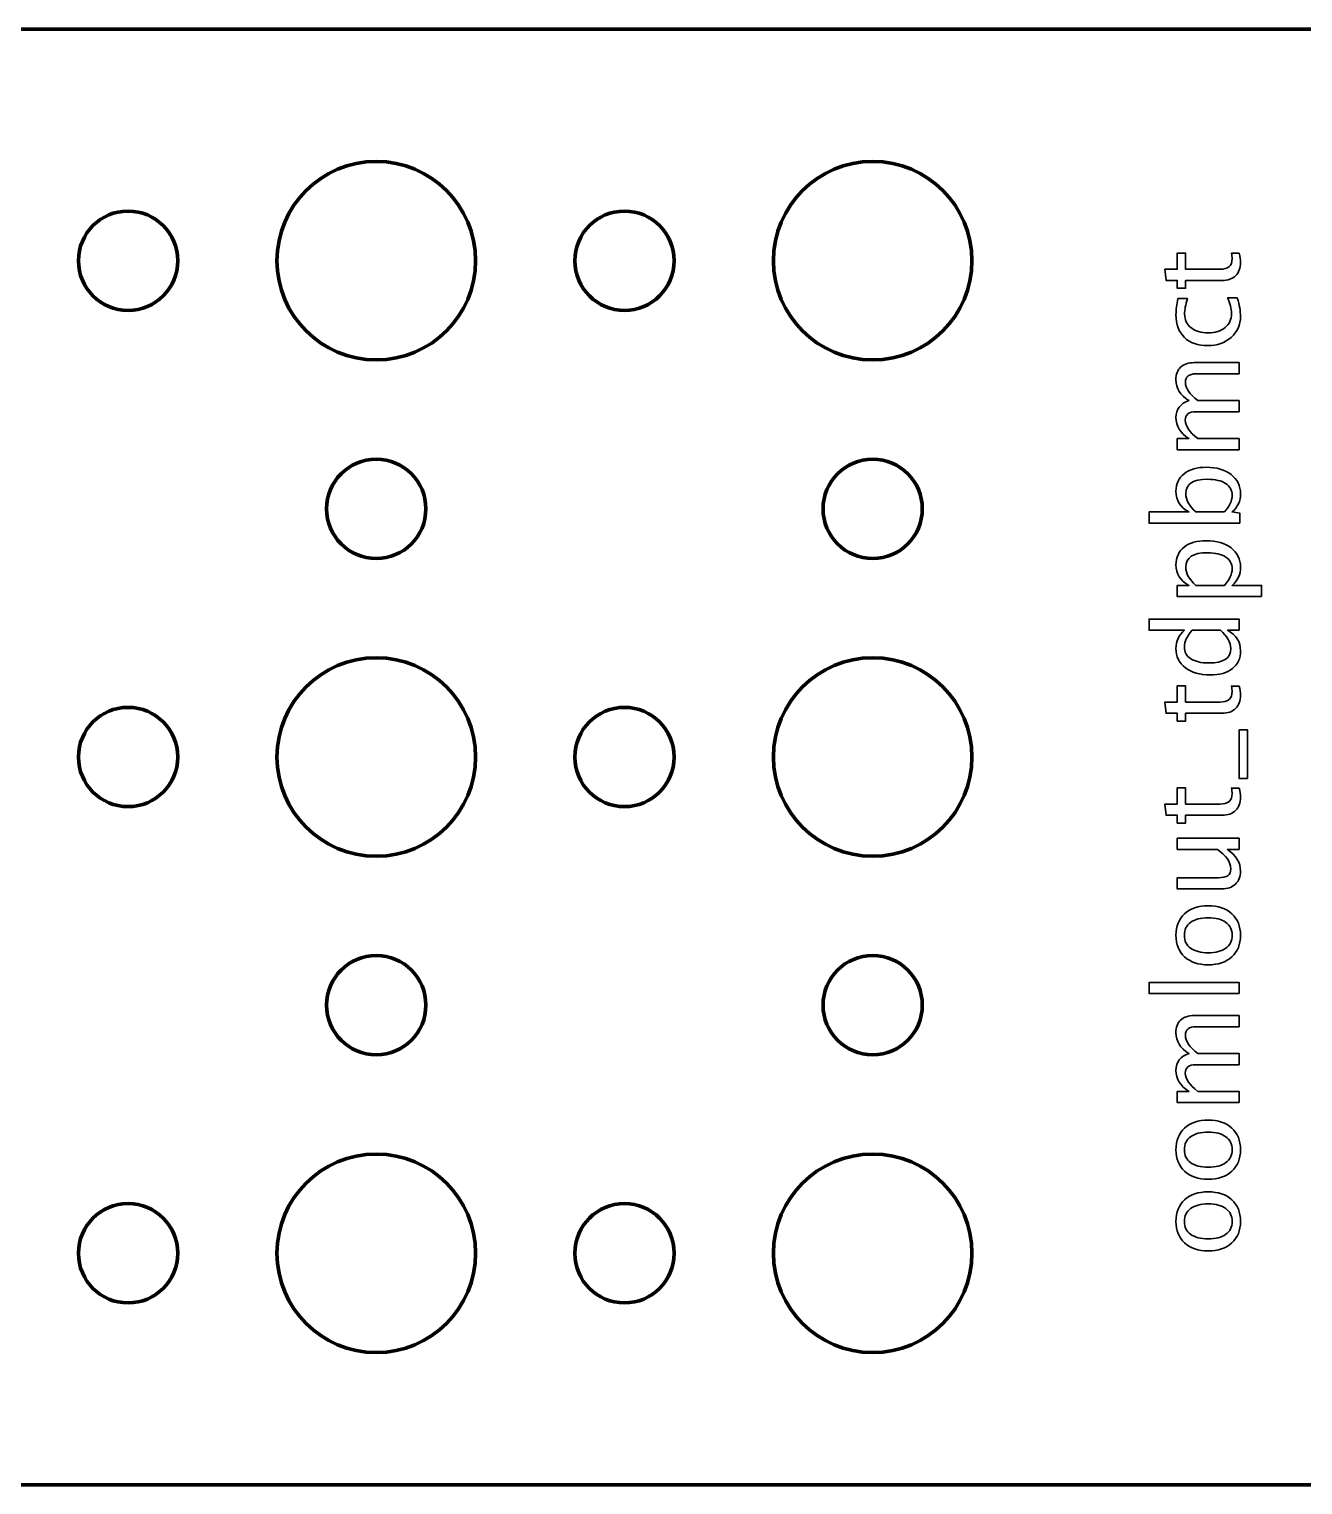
# Model space of a CAD drawing. Header units: centimetres. Extents: x -7.5 to 7.5, y -2.2 to 2.2.
# Drawn here: x -0.299 to 3.55, y -2.2 to 2.2 of the extents above; entities that cross this region are included whole.
import ezdxf

# ---------------------------------------------------------------- set-up
doc = ezdxf.new("R2010")
doc.units = ezdxf.units.CM
doc.header["$MEASUREMENT"] = 0
doc.layers.add('Layer 1', color=7, linetype='Continuous')

msp = doc.modelspace()

# ---------------------------------------------------------------- linework, layer by layer
at = {"layer": 'Layer 1', "lineweight": 106}
for centre, major_axis in [((0.75001, 1.49999), (0, 0.30001)), ((2.25001, 1.49999), (0, 0.30001)), ((0, 1.5), (0, 0.15)), ((1.5, 1.5), (0, 0.15)), ((0.75, 0.75), (0, 0.15)), ((2.25, 0.75), (0, 0.15)), ((0.75001, -0.00001), (0, 0.30001)), ((2.25001, -0.00001), (0, 0.30001)), ((0, 0), (0, 0.15)), ((1.5, 0), (0, 0.15)), ((0.75, -0.75), (0, 0.15)), ((2.25, -0.75), (0, 0.15)), ((0.75001, -1.50001), (0, 0.30001)), ((2.25001, -1.50001), (0, 0.30001)), ((0, -1.5), (0, 0.15)), ((1.5, -1.5), (0, 0.15))]:
    msp.add_ellipse(centre, major_axis=major_axis, ratio=1, dxfattribs=at)
msp.add_open_spline([(-7.45, -1.7), (-7.45, -1.7), (-7.45, 1.7), (-7.45, 1.7), (-7.45, 1.7), (-7.45, 1.97614), (-7.22614, 2.2), (-6.95, 2.2), (-6.95, 2.2), (-6.95, 2.2), (6.95, 2.2), (6.95, 2.2), (6.95, 2.2), (7.22614, 2.2), (7.45, 1.97614), (7.45, 1.7), (7.45, 1.7), (7.45, 1.7), (7.45, -1.7), (7.45, -1.7), (7.45, -1.7), (7.45, -1.97614), (7.22614, -2.2), (6.95, -2.2), (6.95, -2.2), (6.95, -2.2), (-6.95, -2.2), (-6.95, -2.2), (-6.95, -2.2), (-7.22614, -2.2), (-7.45, -1.97614), (-7.45, -1.7)], degree=3, knots=[0, 0, 0, 0, 0.1111111, 0.1111111, 0.1111111, 0.1111111, 0.2222222, 0.2222222, 0.2222222, 0.2222222, 0.3333333, 0.3333333, 0.3333333, 0.3333333, 0.4444444, 0.4444444, 0.4444444, 0.4444444, 0.5555556, 0.5555556, 0.5555556, 0.5555556, 0.6666667, 0.6666667, 0.6666667, 0.6666667, 0.7777778, 0.7777778, 0.7777778, 0.7777778, 1, 1, 1, 1], dxfattribs=at)
at = {"layer": 'Layer 1', "color": 5, "lineweight": 35}
for points, knots in [([(3.35723, 1.52243), (3.36011, 1.51196), (3.36152, 1.50285), (3.36152, 1.49514), (3.36152, 1.49514), (3.36152, 1.47786), (3.35658, 1.46439), (3.34671, 1.45475), (3.34671, 1.45475), (3.33683, 1.44505), (3.32313, 1.44023), (3.30555, 1.44023), (3.30555, 1.44023), (3.30555, 1.44023), (3.19572, 1.44023), (3.19572, 1.44023), (3.19572, 1.44023), (3.19572, 1.44023), (3.19572, 1.41683), (3.19572, 1.41683), (3.19572, 1.41683), (3.19572, 1.41683), (3.17032, 1.41683), (3.17032, 1.41683), (3.17032, 1.41683), (3.17032, 1.41683), (3.17032, 1.44023), (3.17032, 1.44023), (3.17032, 1.44023), (3.17032, 1.44023), (3.13651, 1.44023), (3.13651, 1.44023), (3.13651, 1.44023), (3.13651, 1.44023), (3.13327, 1.47409), (3.13327, 1.47409), (3.13327, 1.47409), (3.13327, 1.47409), (3.17032, 1.47409), (3.17032, 1.47409), (3.17032, 1.47409), (3.17032, 1.47409), (3.17032, 1.52313), (3.17032, 1.52313), (3.17032, 1.52313), (3.17032, 1.52313), (3.19572, 1.52313), (3.19572, 1.52313), (3.19572, 1.52313), (3.19572, 1.52313), (3.19572, 1.47409), (3.19572, 1.47409), (3.19572, 1.47409), (3.19572, 1.47409), (3.29943, 1.47409), (3.29943, 1.47409), (3.29943, 1.47409), (3.32389, 1.47409), (3.33612, 1.48474), (3.33612, 1.50596), (3.33612, 1.50596), (3.33612, 1.51049), (3.33536, 1.51596), (3.33389, 1.52243), (3.33389, 1.52243), (3.33389, 1.52243), (3.35723, 1.52243), (3.35723, 1.52243)], [0, 0, 0, 0, 0.0555556, 0.0555556, 0.0555556, 0.0555556, 0.1111111, 0.1111111, 0.1111111, 0.1111111, 0.1666667, 0.1666667, 0.1666667, 0.1666667, 0.2222222, 0.2222222, 0.2222222, 0.2222222, 0.2777778, 0.2777778, 0.2777778, 0.2777778, 0.3333333, 0.3333333, 0.3333333, 0.3333333, 0.3888889, 0.3888889, 0.3888889, 0.3888889, 0.4444444, 0.4444444, 0.4444444, 0.4444444, 0.5, 0.5, 0.5, 0.5, 0.5555556, 0.5555556, 0.5555556, 0.5555556, 0.6111111, 0.6111111, 0.6111111, 0.6111111, 0.6666667, 0.6666667, 0.6666667, 0.6666667, 0.7222222, 0.7222222, 0.7222222, 0.7222222, 0.7777778, 0.7777778, 0.7777778, 0.7777778, 0.8333333, 0.8333333, 0.8333333, 0.8333333, 0.8888889, 0.8888889, 0.8888889, 0.8888889, 1, 1, 1, 1]), ([(3.35165, 1.38796), (3.35823, 1.36603), (3.36152, 1.3471), (3.36152, 1.33116), (3.36152, 1.33116), (3.36152, 1.30588), (3.35217, 1.28495), (3.33354, 1.26831), (3.33354, 1.26831), (3.31484, 1.25167), (3.29126, 1.24332), (3.26286, 1.24332), (3.26286, 1.24332), (3.23252, 1.24332), (3.20883, 1.25155), (3.19189, 1.26801), (3.19189, 1.26801), (3.1749, 1.28448), (3.16644, 1.30747), (3.16644, 1.33698), (3.16644, 1.33698), (3.16644, 1.35151), (3.16844, 1.36785), (3.17243, 1.38584), (3.17243, 1.38584), (3.17243, 1.38584), (3.20101, 1.38584), (3.20101, 1.38584), (3.20101, 1.38584), (3.19536, 1.36673), (3.19254, 1.35115), (3.19254, 1.33916), (3.19254, 1.33916), (3.19254, 1.32175), (3.19907, 1.30782), (3.21206, 1.29741), (3.21206, 1.29741), (3.22506, 1.28701), (3.2424, 1.28177), (3.26404, 1.28177), (3.26404, 1.28177), (3.28503, 1.28177), (3.30196, 1.28718), (3.31496, 1.29794), (3.31496, 1.29794), (3.32789, 1.3087), (3.33436, 1.32275), (3.33436, 1.34022), (3.33436, 1.34022), (3.33436, 1.35568), (3.33036, 1.37156), (3.32236, 1.38796), (3.32236, 1.38796), (3.32236, 1.38796), (3.35165, 1.38796), (3.35165, 1.38796)], [0, 0, 0, 0, 0.0666667, 0.0666667, 0.0666667, 0.0666667, 0.1333333, 0.1333333, 0.1333333, 0.1333333, 0.2, 0.2, 0.2, 0.2, 0.2666667, 0.2666667, 0.2666667, 0.2666667, 0.3333333, 0.3333333, 0.3333333, 0.3333333, 0.4, 0.4, 0.4, 0.4, 0.4666667, 0.4666667, 0.4666667, 0.4666667, 0.5333333, 0.5333333, 0.5333333, 0.5333333, 0.6, 0.6, 0.6, 0.6, 0.6666667, 0.6666667, 0.6666667, 0.6666667, 0.7333333, 0.7333333, 0.7333333, 0.7333333, 0.8, 0.8, 0.8, 0.8, 0.8666667, 0.8666667, 0.8666667, 0.8666667, 1, 1, 1, 1]), ([(3.35729, 0.92876), (3.35729, 0.92876), (3.17032, 0.92876), (3.17032, 0.92876), (3.17032, 0.92876), (3.17032, 0.92876), (3.17032, 0.96262), (3.17032, 0.96262), (3.17032, 0.96262), (3.17032, 0.96262), (3.20565, 0.96262), (3.20565, 0.96262), (3.20565, 0.96262), (3.17949, 0.97915), (3.16644, 1.00031), (3.16644, 1.02624), (3.16644, 1.02624), (3.16644, 1.05123), (3.17949, 1.06822), (3.20565, 1.07728), (3.20565, 1.07728), (3.17925, 1.09333), (3.16608, 1.11426), (3.16608, 1.13995), (3.16608, 1.13995), (3.16608, 1.15636), (3.1709, 1.16912), (3.18061, 1.17823), (3.18061, 1.17823), (3.19031, 1.18734), (3.20389, 1.19193), (3.22135, 1.19193), (3.22135, 1.19193), (3.22135, 1.19193), (3.35729, 1.19193), (3.35729, 1.19193), (3.35729, 1.19193), (3.35729, 1.19193), (3.35729, 1.15806), (3.35729, 1.15806), (3.35729, 1.15806), (3.35729, 1.15806), (3.22694, 1.15806), (3.22694, 1.15806), (3.22694, 1.15806), (3.20565, 1.15806), (3.19501, 1.1496), (3.19501, 1.13266), (3.19501, 1.13266), (3.19501, 1.11508), (3.20742, 1.09662), (3.23229, 1.07728), (3.23229, 1.07728), (3.23229, 1.07728), (3.35729, 1.07728), (3.35729, 1.07728), (3.35729, 1.07728), (3.35729, 1.07728), (3.35729, 1.04341), (3.35729, 1.04341), (3.35729, 1.04341), (3.35729, 1.04341), (3.22682, 1.04341), (3.22682, 1.04341), (3.22682, 1.04341), (3.20536, 1.04341), (3.19466, 1.03483), (3.19466, 1.0176), (3.19466, 1.0176), (3.19466, 1.00049), (3.20712, 0.98214), (3.23211, 0.96262), (3.23211, 0.96262), (3.23211, 0.96262), (3.35729, 0.96262), (3.35729, 0.96262), (3.35729, 0.96262), (3.35729, 0.96262), (3.35729, 0.92876), (3.35729, 0.92876)], [0, 0, 0, 0, 0.047619, 0.047619, 0.047619, 0.047619, 0.0952381, 0.0952381, 0.0952381, 0.0952381, 0.1428571, 0.1428571, 0.1428571, 0.1428571, 0.1904762, 0.1904762, 0.1904762, 0.1904762, 0.2380952, 0.2380952, 0.2380952, 0.2380952, 0.2857143, 0.2857143, 0.2857143, 0.2857143, 0.3333333, 0.3333333, 0.3333333, 0.3333333, 0.3809524, 0.3809524, 0.3809524, 0.3809524, 0.4285714, 0.4285714, 0.4285714, 0.4285714, 0.4761905, 0.4761905, 0.4761905, 0.4761905, 0.5238095, 0.5238095, 0.5238095, 0.5238095, 0.5714286, 0.5714286, 0.5714286, 0.5714286, 0.6190476, 0.6190476, 0.6190476, 0.6190476, 0.6666667, 0.6666667, 0.6666667, 0.6666667, 0.7142857, 0.7142857, 0.7142857, 0.7142857, 0.7619048, 0.7619048, 0.7619048, 0.7619048, 0.8095238, 0.8095238, 0.8095238, 0.8095238, 0.8571429, 0.8571429, 0.8571429, 0.8571429, 0.9047619, 0.9047619, 0.9047619, 0.9047619, 1, 1, 1, 1]), ([(3.35941, 0.70674), (3.35941, 0.70674), (3.0853, 0.70674), (3.0853, 0.70674), (3.0853, 0.70674), (3.0853, 0.70674), (3.0853, 0.7406), (3.0853, 0.7406), (3.0853, 0.7406), (3.0853, 0.7406), (3.20565, 0.7406), (3.20565, 0.7406), (3.20565, 0.7406), (3.17949, 0.75448), (3.16644, 0.77535), (3.16644, 0.80316), (3.16644, 0.80316), (3.16644, 0.82568), (3.17461, 0.84338), (3.19101, 0.85632), (3.19101, 0.85632), (3.20742, 0.86925), (3.22982, 0.87572), (3.25822, 0.87572), (3.25822, 0.87572), (3.28914, 0.87572), (3.31413, 0.86837), (3.33307, 0.85373), (3.33307, 0.85373), (3.35206, 0.83909), (3.36152, 0.8198), (3.36152, 0.79593), (3.36152, 0.79593), (3.36152, 0.77377), (3.35306, 0.7553), (3.33606, 0.7406), (3.33606, 0.7406), (3.33606, 0.7406), (3.35941, 0.73649), (3.35941, 0.73649), (3.35941, 0.73649), (3.35941, 0.73649), (3.35941, 0.70674), (3.35941, 0.70674)], [0, 0, 0, 0, 0.0833333, 0.0833333, 0.0833333, 0.0833333, 0.1666667, 0.1666667, 0.1666667, 0.1666667, 0.25, 0.25, 0.25, 0.25, 0.3333333, 0.3333333, 0.3333333, 0.3333333, 0.4166667, 0.4166667, 0.4166667, 0.4166667, 0.5, 0.5, 0.5, 0.5, 0.5833333, 0.5833333, 0.5833333, 0.5833333, 0.6666667, 0.6666667, 0.6666667, 0.6666667, 0.75, 0.75, 0.75, 0.75, 0.8333333, 0.8333333, 0.8333333, 0.8333333, 1, 1, 1, 1]), ([(3.31272, 0.7406), (3.32836, 0.75807), (3.33612, 0.77471), (3.33612, 0.79052), (3.33612, 0.79052), (3.33612, 0.8061), (3.3296, 0.81816), (3.3166, 0.82662), (3.3166, 0.82662), (3.30361, 0.83515), (3.28532, 0.83938), (3.26169, 0.83938), (3.26169, 0.83938), (3.21794, 0.83938), (3.19607, 0.82492), (3.19607, 0.79599), (3.19607, 0.79599), (3.19607, 0.77706), (3.2063, 0.7586), (3.22682, 0.7406), (3.22682, 0.7406), (3.22682, 0.7406), (3.31272, 0.7406), (3.31272, 0.7406)], [0, 0, 0, 0, 0.1428571, 0.1428571, 0.1428571, 0.1428571, 0.2857143, 0.2857143, 0.2857143, 0.2857143, 0.4285714, 0.4285714, 0.4285714, 0.4285714, 0.5714286, 0.5714286, 0.5714286, 0.5714286, 0.7142857, 0.7142857, 0.7142857, 0.7142857, 1, 1, 1, 1]), ([(3.42538, 0.48472), (3.42538, 0.48472), (3.17032, 0.48472), (3.17032, 0.48472), (3.17032, 0.48472), (3.17032, 0.48472), (3.17032, 0.51858), (3.17032, 0.51858), (3.17032, 0.51858), (3.17032, 0.51858), (3.20565, 0.51858), (3.20565, 0.51858), (3.20565, 0.51858), (3.17949, 0.53246), (3.16644, 0.55333), (3.16644, 0.58114), (3.16644, 0.58114), (3.16644, 0.60366), (3.17461, 0.62136), (3.19101, 0.6343), (3.19101, 0.6343), (3.20742, 0.64723), (3.22982, 0.6537), (3.25822, 0.6537), (3.25822, 0.6537), (3.28914, 0.6537), (3.31413, 0.64635), (3.33307, 0.63171), (3.33307, 0.63171), (3.35206, 0.61707), (3.36152, 0.59778), (3.36152, 0.57391), (3.36152, 0.57391), (3.36152, 0.55175), (3.35306, 0.53328), (3.33606, 0.51858), (3.33606, 0.51858), (3.33606, 0.51858), (3.42538, 0.51858), (3.42538, 0.51858), (3.42538, 0.51858), (3.42538, 0.51858), (3.42538, 0.48472), (3.42538, 0.48472)], [0, 0, 0, 0, 0.0833333, 0.0833333, 0.0833333, 0.0833333, 0.1666667, 0.1666667, 0.1666667, 0.1666667, 0.25, 0.25, 0.25, 0.25, 0.3333333, 0.3333333, 0.3333333, 0.3333333, 0.4166667, 0.4166667, 0.4166667, 0.4166667, 0.5, 0.5, 0.5, 0.5, 0.5833333, 0.5833333, 0.5833333, 0.5833333, 0.6666667, 0.6666667, 0.6666667, 0.6666667, 0.75, 0.75, 0.75, 0.75, 0.8333333, 0.8333333, 0.8333333, 0.8333333, 1, 1, 1, 1]), ([(3.31272, 0.51858), (3.32836, 0.53605), (3.33612, 0.55269), (3.33612, 0.5685), (3.33612, 0.5685), (3.33612, 0.58408), (3.3296, 0.59614), (3.3166, 0.6046), (3.3166, 0.6046), (3.30361, 0.61313), (3.28532, 0.61736), (3.26169, 0.61736), (3.26169, 0.61736), (3.21794, 0.61736), (3.19607, 0.6029), (3.19607, 0.57397), (3.19607, 0.57397), (3.19607, 0.55504), (3.2063, 0.53658), (3.22682, 0.51858), (3.22682, 0.51858), (3.22682, 0.51858), (3.31272, 0.51858), (3.31272, 0.51858)], [0, 0, 0, 0, 0.1428571, 0.1428571, 0.1428571, 0.1428571, 0.2857143, 0.2857143, 0.2857143, 0.2857143, 0.4285714, 0.4285714, 0.4285714, 0.4285714, 0.5714286, 0.5714286, 0.5714286, 0.5714286, 0.7142857, 0.7142857, 0.7142857, 0.7142857, 1, 1, 1, 1]), ([(3.35729, 0.38299), (3.35729, 0.38299), (3.32219, 0.38299), (3.32219, 0.38299), (3.32219, 0.38299), (3.34841, 0.36918), (3.36152, 0.34836), (3.36152, 0.32055), (3.36152, 0.32055), (3.36152, 0.29797), (3.35335, 0.28022), (3.33695, 0.26728), (3.33695, 0.26728), (3.32054, 0.25435), (3.29814, 0.24788), (3.26974, 0.24788), (3.26974, 0.24788), (3.2387, 0.24788), (3.21371, 0.25523), (3.19478, 0.26987), (3.19478, 0.26987), (3.1759, 0.28457), (3.16644, 0.30385), (3.16644, 0.32778), (3.16644, 0.32778), (3.16644, 0.34995), (3.1749, 0.36841), (3.19189, 0.38299), (3.19189, 0.38299), (3.19189, 0.38299), (3.0853, 0.38299), (3.0853, 0.38299), (3.0853, 0.38299), (3.0853, 0.38299), (3.0853, 0.41686), (3.0853, 0.41686), (3.0853, 0.41686), (3.0853, 0.41686), (3.35729, 0.41686), (3.35729, 0.41686), (3.35729, 0.41686), (3.35729, 0.41686), (3.35729, 0.38299), (3.35729, 0.38299)], [0, 0, 0, 0, 0.0833333, 0.0833333, 0.0833333, 0.0833333, 0.1666667, 0.1666667, 0.1666667, 0.1666667, 0.25, 0.25, 0.25, 0.25, 0.3333333, 0.3333333, 0.3333333, 0.3333333, 0.4166667, 0.4166667, 0.4166667, 0.4166667, 0.5, 0.5, 0.5, 0.5, 0.5833333, 0.5833333, 0.5833333, 0.5833333, 0.6666667, 0.6666667, 0.6666667, 0.6666667, 0.75, 0.75, 0.75, 0.75, 0.8333333, 0.8333333, 0.8333333, 0.8333333, 1, 1, 1, 1]), ([(3.21506, 0.38299), (3.1996, 0.36541), (3.19184, 0.34878), (3.19184, 0.33302), (3.19184, 0.33302), (3.19184, 0.3175), (3.1983, 0.3055), (3.2113, 0.29698), (3.2113, 0.29698), (3.22423, 0.28845), (3.24258, 0.28422), (3.26633, 0.28422), (3.26633, 0.28422), (3.31002, 0.28422), (3.33189, 0.29868), (3.33189, 0.32767), (3.33189, 0.32767), (3.33189, 0.34648), (3.3216, 0.36494), (3.30108, 0.38299), (3.30108, 0.38299), (3.30108, 0.38299), (3.21506, 0.38299), (3.21506, 0.38299)], [0, 0, 0, 0, 0.1428571, 0.1428571, 0.1428571, 0.1428571, 0.2857143, 0.2857143, 0.2857143, 0.2857143, 0.4285714, 0.4285714, 0.4285714, 0.4285714, 0.5714286, 0.5714286, 0.5714286, 0.5714286, 0.7142857, 0.7142857, 0.7142857, 0.7142857, 1, 1, 1, 1]), ([(3.35723, 0.21437), (3.36011, 0.2039), (3.36152, 0.19479), (3.36152, 0.18708), (3.36152, 0.18708), (3.36152, 0.1698), (3.35658, 0.15633), (3.34671, 0.14669), (3.34671, 0.14669), (3.33683, 0.13699), (3.32313, 0.13217), (3.30555, 0.13217), (3.30555, 0.13217), (3.30555, 0.13217), (3.19572, 0.13217), (3.19572, 0.13217), (3.19572, 0.13217), (3.19572, 0.13217), (3.19572, 0.10877), (3.19572, 0.10877), (3.19572, 0.10877), (3.19572, 0.10877), (3.17032, 0.10877), (3.17032, 0.10877), (3.17032, 0.10877), (3.17032, 0.10877), (3.17032, 0.13217), (3.17032, 0.13217), (3.17032, 0.13217), (3.17032, 0.13217), (3.13651, 0.13217), (3.13651, 0.13217), (3.13651, 0.13217), (3.13651, 0.13217), (3.13327, 0.16603), (3.13327, 0.16603), (3.13327, 0.16603), (3.13327, 0.16603), (3.17032, 0.16603), (3.17032, 0.16603), (3.17032, 0.16603), (3.17032, 0.16603), (3.17032, 0.21507), (3.17032, 0.21507), (3.17032, 0.21507), (3.17032, 0.21507), (3.19572, 0.21507), (3.19572, 0.21507), (3.19572, 0.21507), (3.19572, 0.21507), (3.19572, 0.16603), (3.19572, 0.16603), (3.19572, 0.16603), (3.19572, 0.16603), (3.29943, 0.16603), (3.29943, 0.16603), (3.29943, 0.16603), (3.32389, 0.16603), (3.33612, 0.17668), (3.33612, 0.1979), (3.33612, 0.1979), (3.33612, 0.20243), (3.33536, 0.2079), (3.33389, 0.21437), (3.33389, 0.21437), (3.33389, 0.21437), (3.35723, 0.21437), (3.35723, 0.21437)], [0, 0, 0, 0, 0.0555556, 0.0555556, 0.0555556, 0.0555556, 0.1111111, 0.1111111, 0.1111111, 0.1111111, 0.1666667, 0.1666667, 0.1666667, 0.1666667, 0.2222222, 0.2222222, 0.2222222, 0.2222222, 0.2777778, 0.2777778, 0.2777778, 0.2777778, 0.3333333, 0.3333333, 0.3333333, 0.3333333, 0.3888889, 0.3888889, 0.3888889, 0.3888889, 0.4444444, 0.4444444, 0.4444444, 0.4444444, 0.5, 0.5, 0.5, 0.5, 0.5555556, 0.5555556, 0.5555556, 0.5555556, 0.6111111, 0.6111111, 0.6111111, 0.6111111, 0.6666667, 0.6666667, 0.6666667, 0.6666667, 0.7222222, 0.7222222, 0.7222222, 0.7222222, 0.7777778, 0.7777778, 0.7777778, 0.7777778, 0.8333333, 0.8333333, 0.8333333, 0.8333333, 0.8888889, 0.8888889, 0.8888889, 0.8888889, 1, 1, 1, 1]), ([(3.38269, -0.06468), (3.38269, -0.06468), (3.35729, -0.06468), (3.35729, -0.06468), (3.35729, -0.06468), (3.35729, -0.06468), (3.35729, 0.08207), (3.35729, 0.08207), (3.35729, 0.08207), (3.35729, 0.08207), (3.38269, 0.08207), (3.38269, 0.08207), (3.38269, 0.08207), (3.38269, 0.08207), (3.38269, -0.06468), (3.38269, -0.06468)], [0, 0, 0, 0, 0.2, 0.2, 0.2, 0.2, 0.4, 0.4, 0.4, 0.4, 0.6, 0.6, 0.6, 0.6, 1, 1, 1, 1]), ([(3.35723, -0.09396), (3.36011, -0.10443), (3.36152, -0.11354), (3.36152, -0.12125), (3.36152, -0.12125), (3.36152, -0.13853), (3.35658, -0.152), (3.34671, -0.16164), (3.34671, -0.16164), (3.33683, -0.17134), (3.32313, -0.17616), (3.30555, -0.17616), (3.30555, -0.17616), (3.30555, -0.17616), (3.19572, -0.17616), (3.19572, -0.17616), (3.19572, -0.17616), (3.19572, -0.17616), (3.19572, -0.19956), (3.19572, -0.19956), (3.19572, -0.19956), (3.19572, -0.19956), (3.17032, -0.19956), (3.17032, -0.19956), (3.17032, -0.19956), (3.17032, -0.19956), (3.17032, -0.17616), (3.17032, -0.17616), (3.17032, -0.17616), (3.17032, -0.17616), (3.13651, -0.17616), (3.13651, -0.17616), (3.13651, -0.17616), (3.13651, -0.17616), (3.13327, -0.1423), (3.13327, -0.1423), (3.13327, -0.1423), (3.13327, -0.1423), (3.17032, -0.1423), (3.17032, -0.1423), (3.17032, -0.1423), (3.17032, -0.1423), (3.17032, -0.09326), (3.17032, -0.09326), (3.17032, -0.09326), (3.17032, -0.09326), (3.19572, -0.09326), (3.19572, -0.09326), (3.19572, -0.09326), (3.19572, -0.09326), (3.19572, -0.1423), (3.19572, -0.1423), (3.19572, -0.1423), (3.19572, -0.1423), (3.29943, -0.1423), (3.29943, -0.1423), (3.29943, -0.1423), (3.32389, -0.1423), (3.33612, -0.13165), (3.33612, -0.11043), (3.33612, -0.11043), (3.33612, -0.1059), (3.33536, -0.10043), (3.33389, -0.09396), (3.33389, -0.09396), (3.33389, -0.09396), (3.35723, -0.09396), (3.35723, -0.09396)], [0, 0, 0, 0, 0.0555556, 0.0555556, 0.0555556, 0.0555556, 0.1111111, 0.1111111, 0.1111111, 0.1111111, 0.1666667, 0.1666667, 0.1666667, 0.1666667, 0.2222222, 0.2222222, 0.2222222, 0.2222222, 0.2777778, 0.2777778, 0.2777778, 0.2777778, 0.3333333, 0.3333333, 0.3333333, 0.3333333, 0.3888889, 0.3888889, 0.3888889, 0.3888889, 0.4444444, 0.4444444, 0.4444444, 0.4444444, 0.5, 0.5, 0.5, 0.5, 0.5555556, 0.5555556, 0.5555556, 0.5555556, 0.6111111, 0.6111111, 0.6111111, 0.6111111, 0.6666667, 0.6666667, 0.6666667, 0.6666667, 0.7222222, 0.7222222, 0.7222222, 0.7222222, 0.7777778, 0.7777778, 0.7777778, 0.7777778, 0.8333333, 0.8333333, 0.8333333, 0.8333333, 0.8888889, 0.8888889, 0.8888889, 0.8888889, 1, 1, 1, 1]), ([(3.35729, -0.27941), (3.35729, -0.27941), (3.32213, -0.27941), (3.32213, -0.27941), (3.32213, -0.27941), (3.34841, -0.29746), (3.36152, -0.31939), (3.36152, -0.34514), (3.36152, -0.34514), (3.36152, -0.36149), (3.35641, -0.37448), (3.34612, -0.38413), (3.34612, -0.38413), (3.33583, -0.39383), (3.32201, -0.39865), (3.30455, -0.39865), (3.30455, -0.39865), (3.30455, -0.39865), (3.17032, -0.39865), (3.17032, -0.39865), (3.17032, -0.39865), (3.17032, -0.39865), (3.17032, -0.36478), (3.17032, -0.36478), (3.17032, -0.36478), (3.17032, -0.36478), (3.2935, -0.36478), (3.2935, -0.36478), (3.2935, -0.36478), (3.30755, -0.36478), (3.31748, -0.36273), (3.32336, -0.35867), (3.32336, -0.35867), (3.3293, -0.35455), (3.33224, -0.34773), (3.33224, -0.33815), (3.33224, -0.33815), (3.33224, -0.31745), (3.31866, -0.29781), (3.29144, -0.27941), (3.29144, -0.27941), (3.29144, -0.27941), (3.17032, -0.27941), (3.17032, -0.27941), (3.17032, -0.27941), (3.17032, -0.27941), (3.17032, -0.24554), (3.17032, -0.24554), (3.17032, -0.24554), (3.17032, -0.24554), (3.35729, -0.24554), (3.35729, -0.24554), (3.35729, -0.24554), (3.35729, -0.24554), (3.35729, -0.27941), (3.35729, -0.27941)], [0, 0, 0, 0, 0.0666667, 0.0666667, 0.0666667, 0.0666667, 0.1333333, 0.1333333, 0.1333333, 0.1333333, 0.2, 0.2, 0.2, 0.2, 0.2666667, 0.2666667, 0.2666667, 0.2666667, 0.3333333, 0.3333333, 0.3333333, 0.3333333, 0.4, 0.4, 0.4, 0.4, 0.4666667, 0.4666667, 0.4666667, 0.4666667, 0.5333333, 0.5333333, 0.5333333, 0.5333333, 0.6, 0.6, 0.6, 0.6, 0.6666667, 0.6666667, 0.6666667, 0.6666667, 0.7333333, 0.7333333, 0.7333333, 0.7333333, 0.8, 0.8, 0.8, 0.8, 0.8666667, 0.8666667, 0.8666667, 0.8666667, 1, 1, 1, 1]), ([(3.36152, -0.53882), (3.36152, -0.56627), (3.35276, -0.58803), (3.33524, -0.60402), (3.33524, -0.60402), (3.31772, -0.62007), (3.29391, -0.62807), (3.26386, -0.62807), (3.26386, -0.62807), (3.23388, -0.62807), (3.21012, -0.62007), (3.19266, -0.60402), (3.19266, -0.60402), (3.1752, -0.58803), (3.16644, -0.56627), (3.16644, -0.53882), (3.16644, -0.53882), (3.16644, -0.51136), (3.1752, -0.4896), (3.19266, -0.47361), (3.19266, -0.47361), (3.21012, -0.45756), (3.23388, -0.44956), (3.26386, -0.44956), (3.26386, -0.44956), (3.29391, -0.44956), (3.31772, -0.45756), (3.33524, -0.47361), (3.33524, -0.47361), (3.35276, -0.4896), (3.36152, -0.51136), (3.36152, -0.53882)], [0, 0, 0, 0, 0.1111111, 0.1111111, 0.1111111, 0.1111111, 0.2222222, 0.2222222, 0.2222222, 0.2222222, 0.3333333, 0.3333333, 0.3333333, 0.3333333, 0.4444444, 0.4444444, 0.4444444, 0.4444444, 0.5555556, 0.5555556, 0.5555556, 0.5555556, 0.6666667, 0.6666667, 0.6666667, 0.6666667, 0.7777778, 0.7777778, 0.7777778, 0.7777778, 1, 1, 1, 1]), ([(3.33612, -0.53888), (3.33612, -0.52212), (3.32983, -0.50907), (3.31719, -0.49978), (3.31719, -0.49978), (3.30461, -0.49054), (3.28685, -0.4859), (3.26386, -0.4859), (3.26386, -0.4859), (3.24099, -0.4859), (3.22323, -0.49054), (3.21065, -0.49978), (3.21065, -0.49978), (3.19813, -0.50907), (3.19184, -0.52212), (3.19184, -0.53888), (3.19184, -0.53888), (3.19184, -0.55569), (3.19813, -0.56874), (3.21065, -0.57792), (3.21065, -0.57792), (3.22323, -0.58715), (3.24099, -0.59173), (3.26386, -0.59173), (3.26386, -0.59173), (3.28685, -0.59173), (3.30461, -0.58715), (3.31719, -0.57792), (3.31719, -0.57792), (3.32983, -0.56874), (3.33612, -0.55569), (3.33612, -0.53888)], [0, 0, 0, 0, 0.1111111, 0.1111111, 0.1111111, 0.1111111, 0.2222222, 0.2222222, 0.2222222, 0.2222222, 0.3333333, 0.3333333, 0.3333333, 0.3333333, 0.4444444, 0.4444444, 0.4444444, 0.4444444, 0.5555556, 0.5555556, 0.5555556, 0.5555556, 0.6666667, 0.6666667, 0.6666667, 0.6666667, 0.7777778, 0.7777778, 0.7777778, 0.7777778, 1, 1, 1, 1]), ([(3.35729, -0.7152), (3.35729, -0.7152), (3.0853, -0.7152), (3.0853, -0.7152), (3.0853, -0.7152), (3.0853, -0.7152), (3.0853, -0.68134), (3.0853, -0.68134), (3.0853, -0.68134), (3.0853, -0.68134), (3.35729, -0.68134), (3.35729, -0.68134), (3.35729, -0.68134), (3.35729, -0.68134), (3.35729, -0.7152), (3.35729, -0.7152)], [0, 0, 0, 0, 0.2, 0.2, 0.2, 0.2, 0.4, 0.4, 0.4, 0.4, 0.6, 0.6, 0.6, 0.6, 1, 1, 1, 1]), ([(3.35729, -1.04458), (3.35729, -1.04458), (3.17032, -1.04458), (3.17032, -1.04458), (3.17032, -1.04458), (3.17032, -1.04458), (3.17032, -1.01072), (3.17032, -1.01072), (3.17032, -1.01072), (3.17032, -1.01072), (3.20565, -1.01072), (3.20565, -1.01072), (3.20565, -1.01072), (3.17949, -0.99419), (3.16644, -0.97303), (3.16644, -0.9471), (3.16644, -0.9471), (3.16644, -0.92211), (3.17949, -0.90512), (3.20565, -0.89606), (3.20565, -0.89606), (3.17925, -0.88001), (3.16608, -0.85908), (3.16608, -0.83339), (3.16608, -0.83339), (3.16608, -0.81698), (3.1709, -0.80422), (3.18061, -0.79511), (3.18061, -0.79511), (3.19031, -0.786), (3.20389, -0.78141), (3.22135, -0.78141), (3.22135, -0.78141), (3.22135, -0.78141), (3.35729, -0.78141), (3.35729, -0.78141), (3.35729, -0.78141), (3.35729, -0.78141), (3.35729, -0.81528), (3.35729, -0.81528), (3.35729, -0.81528), (3.35729, -0.81528), (3.22694, -0.81528), (3.22694, -0.81528), (3.22694, -0.81528), (3.20565, -0.81528), (3.19501, -0.82374), (3.19501, -0.84068), (3.19501, -0.84068), (3.19501, -0.85826), (3.20742, -0.87672), (3.23229, -0.89606), (3.23229, -0.89606), (3.23229, -0.89606), (3.35729, -0.89606), (3.35729, -0.89606), (3.35729, -0.89606), (3.35729, -0.89606), (3.35729, -0.92993), (3.35729, -0.92993), (3.35729, -0.92993), (3.35729, -0.92993), (3.22682, -0.92993), (3.22682, -0.92993), (3.22682, -0.92993), (3.20536, -0.92993), (3.19466, -0.93851), (3.19466, -0.95574), (3.19466, -0.95574), (3.19466, -0.97285), (3.20712, -0.9912), (3.23211, -1.01072), (3.23211, -1.01072), (3.23211, -1.01072), (3.35729, -1.01072), (3.35729, -1.01072), (3.35729, -1.01072), (3.35729, -1.01072), (3.35729, -1.04458), (3.35729, -1.04458)], [0, 0, 0, 0, 0.047619, 0.047619, 0.047619, 0.047619, 0.0952381, 0.0952381, 0.0952381, 0.0952381, 0.1428571, 0.1428571, 0.1428571, 0.1428571, 0.1904762, 0.1904762, 0.1904762, 0.1904762, 0.2380952, 0.2380952, 0.2380952, 0.2380952, 0.2857143, 0.2857143, 0.2857143, 0.2857143, 0.3333333, 0.3333333, 0.3333333, 0.3333333, 0.3809524, 0.3809524, 0.3809524, 0.3809524, 0.4285714, 0.4285714, 0.4285714, 0.4285714, 0.4761905, 0.4761905, 0.4761905, 0.4761905, 0.5238095, 0.5238095, 0.5238095, 0.5238095, 0.5714286, 0.5714286, 0.5714286, 0.5714286, 0.6190476, 0.6190476, 0.6190476, 0.6190476, 0.6666667, 0.6666667, 0.6666667, 0.6666667, 0.7142857, 0.7142857, 0.7142857, 0.7142857, 0.7619048, 0.7619048, 0.7619048, 0.7619048, 0.8095238, 0.8095238, 0.8095238, 0.8095238, 0.8571429, 0.8571429, 0.8571429, 0.8571429, 0.9047619, 0.9047619, 0.9047619, 0.9047619, 1, 1, 1, 1]), ([(3.36152, -1.18687), (3.36152, -1.21432), (3.35276, -1.23608), (3.33524, -1.25207), (3.33524, -1.25207), (3.31772, -1.26812), (3.29391, -1.27612), (3.26386, -1.27612), (3.26386, -1.27612), (3.23388, -1.27612), (3.21012, -1.26812), (3.19266, -1.25207), (3.19266, -1.25207), (3.1752, -1.23608), (3.16644, -1.21432), (3.16644, -1.18687), (3.16644, -1.18687), (3.16644, -1.15941), (3.1752, -1.13765), (3.19266, -1.12166), (3.19266, -1.12166), (3.21012, -1.10561), (3.23388, -1.09761), (3.26386, -1.09761), (3.26386, -1.09761), (3.29391, -1.09761), (3.31772, -1.10561), (3.33524, -1.12166), (3.33524, -1.12166), (3.35276, -1.13765), (3.36152, -1.15941), (3.36152, -1.18687)], [0, 0, 0, 0, 0.1111111, 0.1111111, 0.1111111, 0.1111111, 0.2222222, 0.2222222, 0.2222222, 0.2222222, 0.3333333, 0.3333333, 0.3333333, 0.3333333, 0.4444444, 0.4444444, 0.4444444, 0.4444444, 0.5555556, 0.5555556, 0.5555556, 0.5555556, 0.6666667, 0.6666667, 0.6666667, 0.6666667, 0.7777778, 0.7777778, 0.7777778, 0.7777778, 1, 1, 1, 1]), ([(3.33612, -1.18693), (3.33612, -1.17017), (3.32983, -1.15712), (3.31719, -1.14783), (3.31719, -1.14783), (3.30461, -1.13859), (3.28685, -1.13395), (3.26386, -1.13395), (3.26386, -1.13395), (3.24099, -1.13395), (3.22323, -1.13859), (3.21065, -1.14783), (3.21065, -1.14783), (3.19813, -1.15712), (3.19184, -1.17017), (3.19184, -1.18693), (3.19184, -1.18693), (3.19184, -1.20374), (3.19813, -1.21679), (3.21065, -1.22597), (3.21065, -1.22597), (3.22323, -1.2352), (3.24099, -1.23978), (3.26386, -1.23978), (3.26386, -1.23978), (3.28685, -1.23978), (3.30461, -1.2352), (3.31719, -1.22597), (3.31719, -1.22597), (3.32983, -1.21679), (3.33612, -1.20374), (3.33612, -1.18693)], [0, 0, 0, 0, 0.1111111, 0.1111111, 0.1111111, 0.1111111, 0.2222222, 0.2222222, 0.2222222, 0.2222222, 0.3333333, 0.3333333, 0.3333333, 0.3333333, 0.4444444, 0.4444444, 0.4444444, 0.4444444, 0.5555556, 0.5555556, 0.5555556, 0.5555556, 0.6666667, 0.6666667, 0.6666667, 0.6666667, 0.7777778, 0.7777778, 0.7777778, 0.7777778, 1, 1, 1, 1]), ([(3.36152, -1.40359), (3.36152, -1.43104), (3.35276, -1.4528), (3.33524, -1.46879), (3.33524, -1.46879), (3.31772, -1.48484), (3.29391, -1.49284), (3.26386, -1.49284), (3.26386, -1.49284), (3.23388, -1.49284), (3.21012, -1.48484), (3.19266, -1.46879), (3.19266, -1.46879), (3.1752, -1.4528), (3.16644, -1.43104), (3.16644, -1.40359), (3.16644, -1.40359), (3.16644, -1.37613), (3.1752, -1.35437), (3.19266, -1.33838), (3.19266, -1.33838), (3.21012, -1.32233), (3.23388, -1.31433), (3.26386, -1.31433), (3.26386, -1.31433), (3.29391, -1.31433), (3.31772, -1.32233), (3.33524, -1.33838), (3.33524, -1.33838), (3.35276, -1.35437), (3.36152, -1.37613), (3.36152, -1.40359)], [0, 0, 0, 0, 0.1111111, 0.1111111, 0.1111111, 0.1111111, 0.2222222, 0.2222222, 0.2222222, 0.2222222, 0.3333333, 0.3333333, 0.3333333, 0.3333333, 0.4444444, 0.4444444, 0.4444444, 0.4444444, 0.5555556, 0.5555556, 0.5555556, 0.5555556, 0.6666667, 0.6666667, 0.6666667, 0.6666667, 0.7777778, 0.7777778, 0.7777778, 0.7777778, 1, 1, 1, 1]), ([(3.33612, -1.40365), (3.33612, -1.38689), (3.32983, -1.37384), (3.31719, -1.36455), (3.31719, -1.36455), (3.30461, -1.35531), (3.28685, -1.35067), (3.26386, -1.35067), (3.26386, -1.35067), (3.24099, -1.35067), (3.22323, -1.35531), (3.21065, -1.36455), (3.21065, -1.36455), (3.19813, -1.37384), (3.19184, -1.38689), (3.19184, -1.40365), (3.19184, -1.40365), (3.19184, -1.42046), (3.19813, -1.43351), (3.21065, -1.44269), (3.21065, -1.44269), (3.22323, -1.45192), (3.24099, -1.4565), (3.26386, -1.4565), (3.26386, -1.4565), (3.28685, -1.4565), (3.30461, -1.45192), (3.31719, -1.44269), (3.31719, -1.44269), (3.32983, -1.43351), (3.33612, -1.42046), (3.33612, -1.40365)], [0, 0, 0, 0, 0.1111111, 0.1111111, 0.1111111, 0.1111111, 0.2222222, 0.2222222, 0.2222222, 0.2222222, 0.3333333, 0.3333333, 0.3333333, 0.3333333, 0.4444444, 0.4444444, 0.4444444, 0.4444444, 0.5555556, 0.5555556, 0.5555556, 0.5555556, 0.6666667, 0.6666667, 0.6666667, 0.6666667, 0.7777778, 0.7777778, 0.7777778, 0.7777778, 1, 1, 1, 1])]:
    msp.add_open_spline(points, degree=3, knots=knots, dxfattribs=at)

doc.saveas('drawing.dxf')
